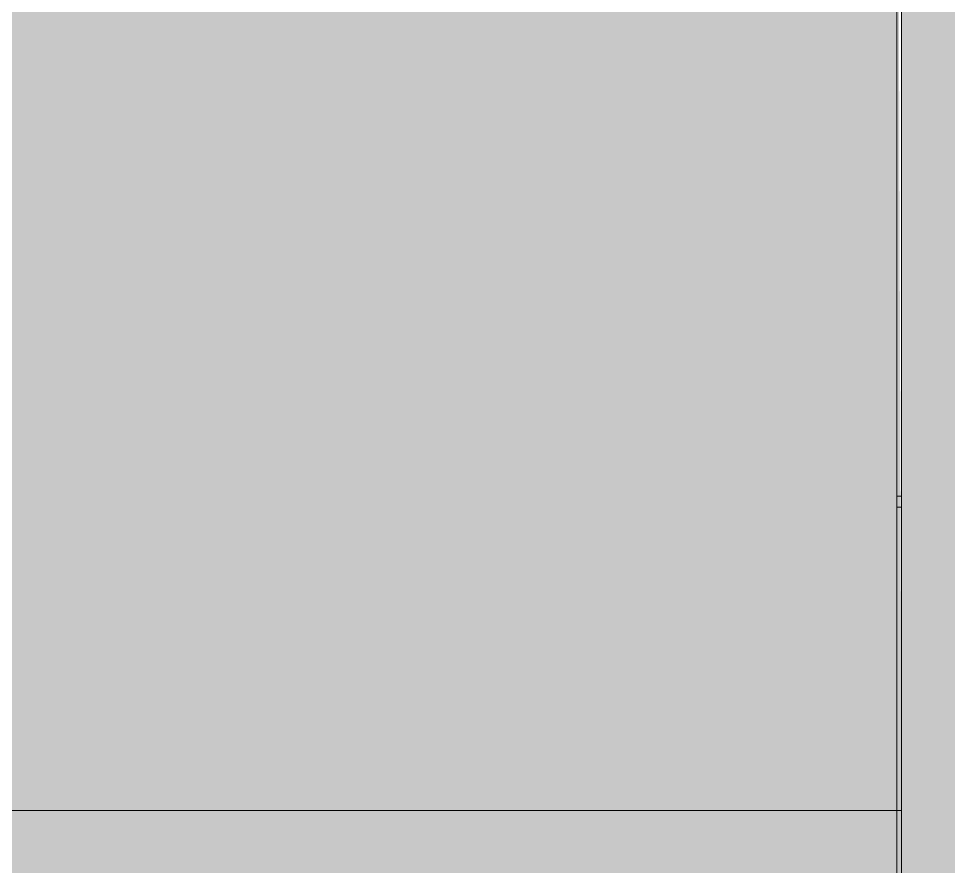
# Model space of a CAD drawing. Header units: millimetres. Extents: x -164500 to 426394, y -23753 to 102118.
# Drawn here: x 152073.6 to 152272.1, y 79747.4 to 79928.4 of the extents above; entities that cross this region are included whole.
import ezdxf

# ---------------------------------------------------------------- set-up
doc = ezdxf.new("R2010")
doc.units = ezdxf.units.MM
for name, color, linetype, lineweight, true_color in [('A-WALL-1', 9, 'Continuous', 5, 0x808080), ('A-WALL-FNSH-1', 9, 'Continuous', 5, 0x808080), ('S-STRS-1', 7, 'Continuous', 9, 0xeef6ff)]:
    doc.layers.add(name, color=color, linetype=linetype, lineweight=lineweight, true_color=true_color)
doc.layers.add('I-WALL', color=7, linetype='Continuous', lineweight=5)
doc.layers.add('S-STRS', color=7, linetype='Continuous', lineweight=9)

# ---------------------------------------------------------------- blocks, each defined once
blk = doc.blocks.new('2floor')
at = {"layer": 'I-WALL'}
h = blk.add_hatch(dxfattribs=at)
h.set_pattern_fill('FP_191', color=256, style=0, pattern_type=2)
h.set_pattern_definition([(0, (148772.123, 0), (243.84, 60.96), [20.117, -162.763, 20.117, -162.763, -975.36]), (0, (148772.123, 0), (243.84, 60.96), [-365.76, 20.117, -345.643, 20.117, -162.763, -426.72]), (0, (148772.123, 0), (243.84, 60.96), [-914.4, 20.117, -101.803, 20.117, -284.683]), (120, (148863.563, 30.48), (-174.7129, 180.69163), [20.117, -162.763, 20.117, -162.763, -975.36]), (120, (148863.563, 30.48), (-174.7129, 180.69163), [-365.76, 20.117, -345.643, 20.117, -162.763, -426.72]), (120, (148863.563, 30.48), (-174.7129, 180.69163), [-914.4, 20.117, -101.803, 20.117, -284.683]), (240, (148894.043, 152.4), (-69.1271, -241.65163), [20.117, -162.763, 20.117, -162.763, -975.36]), (240, (148894.043, 152.4), (-69.1271, -241.65163), [-365.76, 20.117, -345.643, 20.117, -162.763, -426.72]), (240, (148894.043, 152.4), (-69.1271, -241.65163), [-914.4, 20.117, -101.803, 20.117, -284.683])])
h.paths.add_polyline_path([(152282.12, 140), (152282.12, 7660), (152262.12, 7659), (152262.17, 535), (152274.58, 289.35)])
h.paths.add_polyline_path([(152282.12, 140), (152265.92, 460), (152262.12, 460), (152262.12, 141), (152270.01, 140.61)])
h.paths.add_polyline_path([(152262.12, 510), (152263.39, 510), (152262.12, 535)])
at = {"layer": 'S-STRS-1'}
for points in [[(151052.41, 5220), (152262.12, 5220), (152261.12, 5520), (150732.12, 5520), (150732.12, 5220)], [(152262.12, 4920), (152262.12, 5220), (150732.12, 5220), (150732.12, 4920), (151052.41, 4920)]]:
    blk.add_hatch(color=256, dxfattribs=at).paths.add_polyline_path(points)
at = {"layer": 'A-WALL-1'}
blk.add_line((152262.12, 7659), (152262.12, 120), dxfattribs=at)
at = {"layer": 'A-WALL-FNSH-1'}
for p, q in [((152261.12, 5287.04), (152261.12, 5284.69)), ((152262.12, 5287.04), (152261.12, 5287.04)), ((152261.12, 5284.69), (152262.12, 5284.69)), ((152261.12, 5284.69), (152261.12, 2990.04))]:
    blk.add_line(p, q, dxfattribs=at)
at = {"layer": 'I-WALL'}
blk.add_line((152261.12, 5287.04), (152261.12, 5520), dxfattribs=at)
at = {"layer": 'S-STRS'}
blk.add_line((152262.12, 5220), (150732.12, 5220), dxfattribs=at)
blk.add_line((152262.12, 5220), (150732.12, 5220), dxfattribs=at)

msp = doc.modelspace()

# ---------------------------------------------------------------- block references
msp.add_blockref('2floor', (0, 74539.358))

doc.saveas('drawing.dxf')
